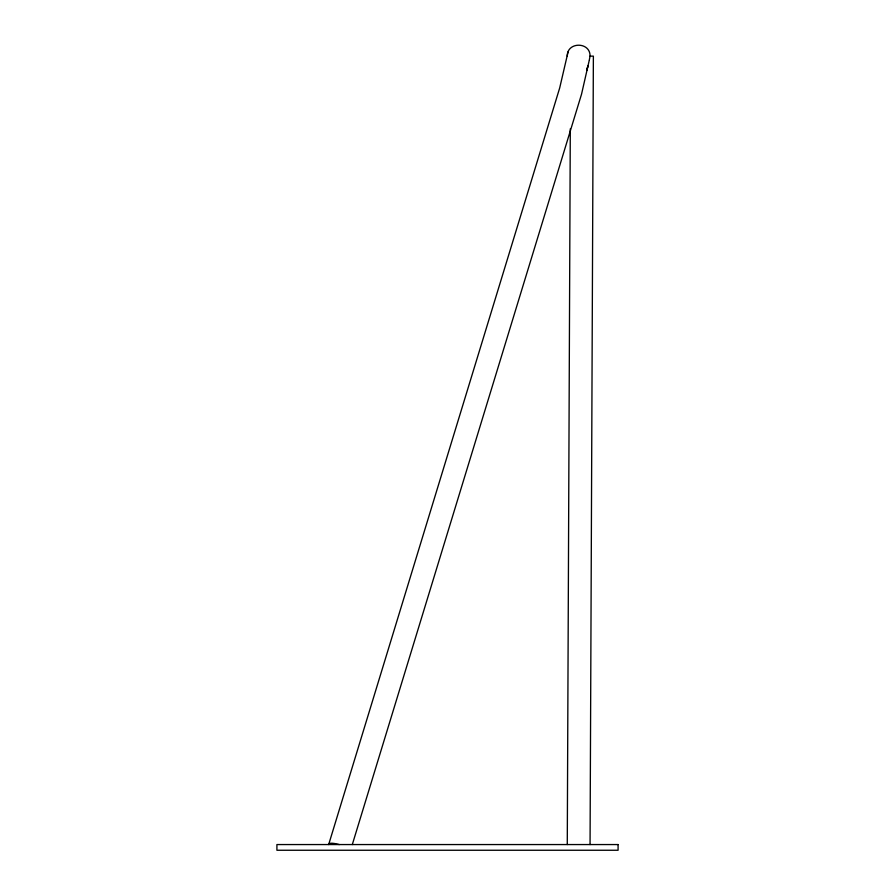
<?xml version="1.0" encoding="UTF-8"?>
<svg xmlns="http://www.w3.org/2000/svg" width="895" height="895" viewBox="0 0 895 895"><rect width="100%" height="100%" fill="white"/><g stroke="black" fill="none" stroke-linecap="round" stroke-linejoin="round"><path stroke-width="1.34" d="M567.273 844.556L570.294 128.835M590.062 844.556L593.374 56.139L590.04 56.139L589.257 60.334M567.273 56.139C566.927 41.573 590.398 41.573 590.051 56.139M568.068 51.944L559.699 87.923L328.666 844.556M589.111 60.949L581.537 94.199L352.306 844.556M587.612 67.035L586.829 70.302L587.892 65.95M328.622 844.309A11.389 2.696 17 0 1 339.283 844.556M618.087 844.556L276.913 844.556L276.913 850.25L618.087 850.25L618.087 844.556"/></g></svg>
